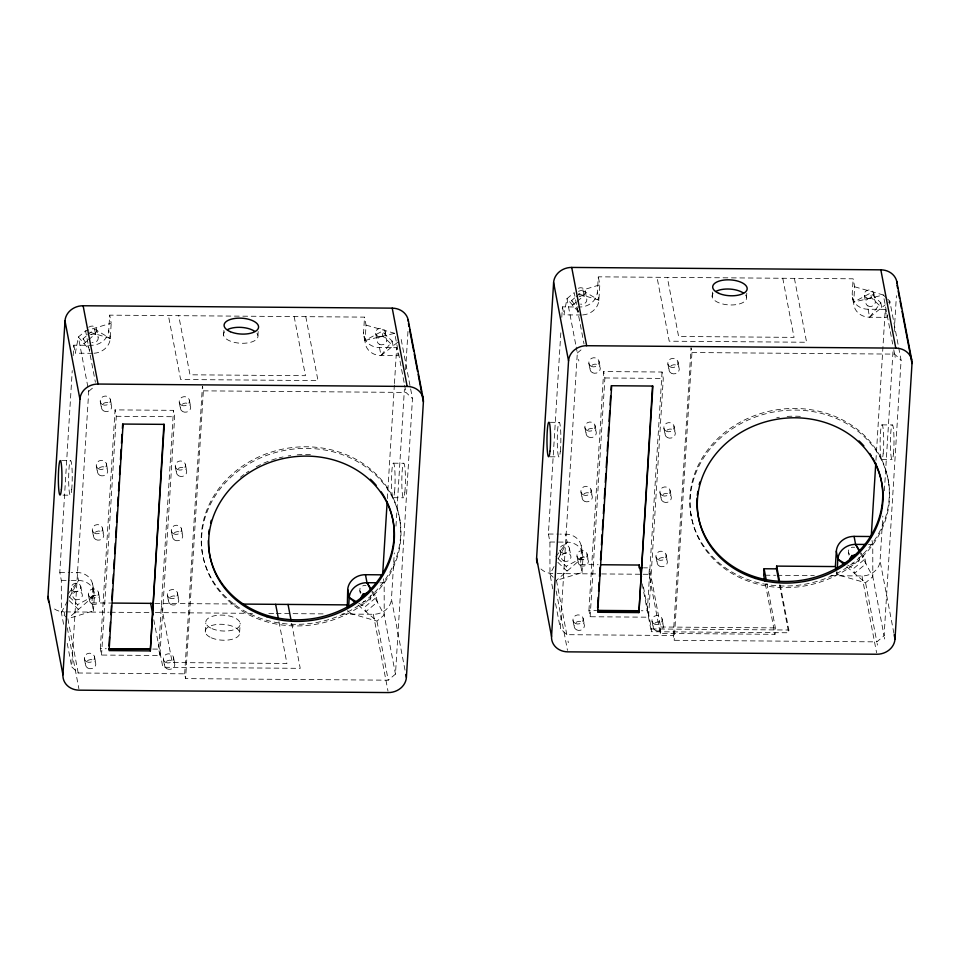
<?xml version="1.0" encoding="UTF-8"?>
<svg xmlns="http://www.w3.org/2000/svg" width="960" height="960" viewBox="0 0 960 960"><rect width="100%" height="100%" fill="white"/><g stroke="black" fill="none" stroke-linecap="round" stroke-linejoin="round"><path stroke-width="0.72" stroke-dasharray="4.8 3.6" d="M63.588 624.252L61.356 612.504L61.32 580.332L59.796 572.34L72.24 370.596M73.164 355.656L73.812 345.192L90.984 345.324A16.92 14.928 -10.8 0 0 108.744 330.456L109.68 315.144L364.524 317.124L366.048 325.116L365.112 340.416A16.92 14.928 -10.8 0 0 381.012 355.548L398.184 355.68L396.66 347.688L379.488 347.556A16.92 14.928 -10.8 0 1 363.588 332.424L364.524 317.124M401.196 339.48L412.476 398.604L395.472 674.112L388.224 680.184L185.592 678.612L184.68 673.824L78.204 672.996L71.712 666.828L88.716 391.308L78.348 336.984L85.596 330.912L111.204 323.136L109.68 315.144M78.204 672.996L67.848 618.672L93.456 610.896L91.932 602.904L92.868 587.604A16.92 14.928 -10.8 0 0 76.968 572.472L71.244 572.424M93.456 610.896L94.392 595.596L92.868 587.604M93.972 353.268A16.92 14.928 -10.8 0 0 110.268 338.448L111.204 323.136M100.32 648.672L115.056 409.884L173.448 410.34L174.66 416.736L159.936 655.512L101.544 655.056L100.32 648.672L106.308 648.72M101.544 655.056L116.28 416.28L115.056 409.884M159.936 655.512L158.712 649.116L173.448 410.34M184.68 673.824L202.428 386.064L203.352 390.852L185.592 678.612M205.272 632.124L205.836 622.932M223.596 335.172L223.92 329.928M239.616 632.388L240.18 623.196M257.94 335.436L258.18 331.5M387.348 498.624L394.356 385.056M394.452 383.556L396.66 347.688M405.012 670.14L391.452 599.1L394.308 552.936M395.964 526.128L404.412 389.112M405.612 369.756L408 331.032M552.756 588.864L549.96 574.176L549.924 542.004L548.4 534.024L560.94 330.78M561.78 317.328L562.416 306.876L579.6 307.008A16.92 14.928 -10.8 0 0 597.348 292.14L598.296 276.828L853.14 278.808L854.664 286.788L853.716 302.1A16.92 14.928 -10.8 0 0 869.616 317.232L886.788 317.364L887.34 314.412M887.652 299.112L889.812 301.164L901.092 360.276L884.088 635.796L876.84 641.868L674.196 640.296L673.284 635.508L566.82 634.68L560.328 628.5L577.32 352.992L576.204 347.112M566.82 634.68L556.452 580.356L582.06 572.58L580.536 564.588L581.484 549.288A16.92 14.928 -10.8 0 0 565.572 534.156L559.848 534.108M582.06 572.58L583.008 557.268L581.484 549.288M582.588 314.952A16.92 14.928 -10.8 0 0 598.872 300.12L599.82 284.82L598.296 276.828M588.936 610.344L603.672 371.568L662.052 372.024L663.276 378.408L648.54 617.196L590.148 616.74L588.936 610.344L596.424 610.404M590.148 616.74L604.884 377.964L603.672 371.568M766.848 583.188L775.368 627.888L774.972 634.308L660.276 633.42L649.008 574.308L649.404 567.876L643.512 567.828M662.052 372.024L647.316 610.8L641.328 610.752M780.252 584.988L788.844 630.012L788.676 632.772L651.288 631.704L651.456 628.956L642.864 583.932M660.276 633.42L660.684 627L649.404 567.876M673.284 635.508L691.044 347.748L691.956 352.536L674.196 640.296M712.2 296.856L712.524 291.612M746.544 297.12L746.784 293.184M886.56 298.08L883.32 294.984L853.716 302.1L852.192 294.108L853.14 278.808M872.016 540.516L872.772 544.512L872.808 576.684L865.56 582.744L836.904 574.548L837.072 571.764M875.952 460.308L885.264 309.372L868.092 309.24A16.92 14.928 -10.8 0 1 852.192 294.108M893.892 633.276L880.068 560.784L882.816 516.108M884.388 490.788L893.028 350.796M894.216 331.44L896.424 295.692M92.508 353.316L75.336 353.184L78.348 336.984L89.676 350.052M581.124 315L563.94 314.856L566.964 298.668L574.212 292.596L584.016 343.98M889.26 304.116L889.812 301.164L886.344 303.924M67.524 600.972L61.356 612.504L66.756 617.652M69.576 597.12L78.492 580.464L76.968 572.472M554.076 566.496L549.96 574.176L555.372 579.324M558.192 558.804L567.096 542.136L565.572 534.156M68.16 593.784L78.492 580.464A16.92 14.928 -10.8 0 1 94.392 595.596L68.904 617.748M379.488 347.556L381.012 355.548L392.208 341.112L381.96 331.356L365.112 340.416L363.588 332.424M555.9 556.572L567.096 542.136A16.92 14.928 -10.8 0 1 583.008 557.268L556.452 580.356M868.092 309.24L869.616 317.232L880.824 302.796L870.564 293.04L853.716 302.1M87.444 340.644L84.012 343.512L83.1 338.724L86.532 335.844M87.684 334.884L94.548 329.136L110.268 338.448L108.744 330.456M88.596 339.684L95.46 333.924L94.548 329.136M88.716 391.308L94.932 386.1M576.06 302.316L572.628 305.196L571.704 300.408L575.148 297.528M576.288 296.568L583.164 290.82L598.872 300.12L597.348 292.14M577.2 301.356L584.076 295.608L583.164 290.82M577.32 352.992L583.536 347.784M376.404 597.288L377.316 602.076L365.868 611.664L364.956 606.876L376.404 597.288L372.48 591.204M865.008 558.96L865.932 563.76L854.472 573.348L853.56 568.56L865.008 558.96L861.096 552.888M381.012 355.548L397.74 342.24M869.616 317.232L885.192 304.836M69.348 596.844L77.544 604.644L94.392 595.596M557.952 558.528L566.16 566.328L583.008 557.268M578.472 291.3L599.82 284.82M365.112 340.416L394.704 333.312L404.34 383.772M691.956 352.536L894.6 354.108L901.092 360.276M604.884 377.964L663.276 378.408M203.352 390.852L405.984 392.424L412.476 398.604M116.28 416.28L174.66 416.736M550.296 422.304L559.128 422.364M881.976 424.872L892.284 424.944M550.188 456.804L559.02 456.864M881.868 459.372L892.164 459.444M61.68 460.62L70.512 460.692M393.372 463.188L403.668 463.272M63.048 495.132L70.404 495.192M393.252 497.688L403.56 497.772M548.4 534.024L558.42 534.096M549.924 542.004L567.096 542.136M868.488 544.476L872.772 544.512M580.536 564.588L598.152 564.732M557.28 573.6L600.18 573.936M601.656 573.936L641.604 574.248M643.092 574.26L649.008 574.308M765.192 575.208L775.608 575.292M777.096 575.304L814.308 575.592M830.688 575.712L861.948 575.952A17.268 15.228 -10.8 0 0 880.068 560.784M59.796 572.34L69.816 572.412M61.32 580.332L69.912 580.392M71.34 580.404L78.492 580.464M379.872 582.792L384.168 582.828L384.204 615L395.472 674.112M91.932 602.904L111.012 603.06M155.076 603.396L236.928 604.032M65.724 611.892L109.032 612.228M110.52 612.24L149.34 612.54M155.316 612.588L253.872 613.356M268.812 613.464L274.776 613.512M276.276 613.524L325.548 613.908M341.976 614.028L373.344 614.28A17.268 15.228 -10.8 0 0 391.452 599.1M660.684 627L775.368 627.888M651.456 628.956L788.844 630.012M152.724 649.068L158.712 649.116M854.664 286.788L883.32 294.984L892.668 344.016M366.048 325.116L394.704 333.312M578.436 293.892L598.872 300.12M110.268 338.448L85.596 330.912L95.4 382.308M847.524 564.972L853.56 568.56M358.908 603.3L364.956 606.876M846.72 566.772L865.56 582.744L876.84 641.868M358.104 605.088L376.956 621.072L388.224 680.184M557.844 562.344L567.072 571.128L566.16 566.328M69.228 600.66L78.468 609.444L77.544 604.644M578.292 311.724L566.964 298.668L575.928 345.648M571.704 300.408L578.76 311.352M83.1 338.724L88.584 347.232M860.424 553.416L872.808 576.684L884.088 635.796M371.808 591.744L384.204 615L376.956 621.072L348.3 612.876L347.784 610.212M893.772 349.776L894.6 354.108M894.9 355.704L895.2 357.3M885.264 309.372L886.788 317.364M880.824 302.796L881.736 307.596L871.476 297.828L870.564 293.04M873.732 293.172L875.256 301.152M864.312 295.308L865.836 303.3M888.312 480.672A100.14 88.344 -10.8 0 1 752.352 581.064A100.14 88.344 -10.8 0 1 727.992 429.984A100.14 88.344 -10.8 0 1 888.312 480.672L888.612 482.28A100.14 88.344 -10.8 0 1 752.652 582.66A100.14 88.344 -10.8 0 1 728.304 431.58A100.14 88.344 -10.8 0 1 888.612 482.28M852.528 297.996L854.052 305.988M884.388 637.392L884.7 638.988M877.14 643.464L877.452 645.06M861.948 575.952L876.6 652.8M848.448 552.456L848.952 555.12M794.412 278.352L806.604 342.252L669.216 341.196L657.024 277.284M782.772 278.256L794.052 337.368L678.6 336.48L667.332 277.368M836.4 571.884L836.904 574.548M779.532 584.844L788.676 632.772M765.348 583.848L774.972 634.308M677.976 361.764L679.188 368.16M667.872 364.068L669.096 370.452M674.004 426.048L675.228 432.444M690.792 513.804L691.092 515.4M663.912 428.352L665.124 434.748M670.044 490.344L671.256 496.728M659.94 492.636L661.164 499.032M666.072 554.628L667.296 561.012M655.98 556.932L657.192 563.316M662.112 618.912L663.324 625.308M652.008 621.216L653.232 627.6M642.144 583.776L651.288 631.704M598.98 361.152L600.204 367.548M585.228 290.928L586.752 298.92M588.876 363.456L590.1 369.84M595.008 425.436L596.232 431.832M578.544 359.376L578.844 360.972M562.416 306.876L563.94 314.856M584.916 427.74L586.128 434.136M591.048 489.732L592.26 496.116M580.944 492.024L582.168 498.42M587.076 554.016L588.3 560.412M581.148 545.4L582.672 553.38M576.984 556.32L578.196 562.704M583.116 618.3L584.328 624.696M569.364 548.076L570.888 556.068M559.944 550.224L561.468 558.216M573.012 620.604L574.236 626.988M568.032 641.064L568.344 642.672M556.152 590.964L567.492 650.4M555.564 603.54L560.328 628.5M404.616 385.212L405.984 392.424M392.208 341.112L393.12 345.912L382.872 336.156L381.96 331.356M385.128 331.488L386.652 339.48M375.696 333.636L377.22 341.616M399.696 519A100.14 88.344 -10.8 0 1 263.736 619.38A100.14 88.344 -10.8 0 1 239.388 468.3A100.14 88.344 -10.8 0 1 399.696 519L400.008 520.596A100.14 88.344 -10.8 0 1 264.036 620.976A100.14 88.344 -10.8 0 1 239.688 469.908A100.14 88.344 -10.8 0 1 400.008 520.596M363.924 336.312L365.448 344.304M383.412 578.832L384.168 582.828M373.344 614.28L387.996 691.116M359.832 590.784L360.336 593.448M305.796 316.668L317.988 380.58L180.612 379.512L168.42 315.6M294.168 316.584L305.448 375.696L189.996 374.796L178.716 315.684M291.648 623.316L300.228 668.34L162.852 667.272L153.708 619.344M278.952 621.636L286.932 663.444L172.236 662.556L160.968 603.444M189.36 400.092L190.584 406.476M179.268 402.384L180.48 408.78M185.4 464.376L186.612 470.76M202.188 552.12L202.488 553.716M175.296 466.668L176.52 473.064M181.428 528.66L182.652 535.056M171.336 530.964L172.548 537.348M177.468 592.944L178.68 599.34M167.364 595.248L168.588 601.632M173.496 657.228L174.72 663.624M163.404 659.532L164.616 665.928M110.376 399.48L111.588 405.864M88.692 327.264A4.836 4.26 -10.8 0 1 96.624 329.256L98.148 337.236M100.272 401.772L101.496 408.168M106.404 463.764L107.628 470.148M73.812 345.192L75.336 353.184M96.3 466.056L97.524 472.452M102.432 528.048L103.656 534.444M92.34 530.352L93.552 536.736M98.472 592.332L99.684 598.728M92.544 583.716L94.068 591.708M88.368 594.636L89.592 601.02M94.5 656.616L95.724 663.012M80.76 586.404L82.284 594.384M71.328 588.552L72.852 596.532M84.408 658.92L85.62 665.316M64.776 614.784L64.224 611.88A17.268 15.228 -10.8 0 1 52.356 607.308M67.272 627.828L78.888 688.716M67.236 643.332L71.712 666.828M256.956 333.372A17.268 7.932 3.5 0 1 240.036 343.212A17.268 7.932 3.5 0 1 225.132 331.2M91.26 334.584A4.836 4.26 -10.8 0 1 98.232 337.788A4.836 4.26 -10.8 0 1 91.932 342.444M96.624 329.256A4.836 4.26 -10.8 0 1 90.408 334.452M360.96 592.716A4.836 4.26 -10.8 0 1 366.048 585.576M370.368 595.584A4.836 4.26 -10.8 0 1 363.432 601.392M240.42 477.264A93.24 82.248 -10.8 0 1 243.936 474.54M246.36 472.812A93.24 82.248 -10.8 0 1 248.844 471.144M256.224 466.788A93.24 82.248 -10.8 0 1 277.944 458.184M279.204 457.86A93.24 82.248 -10.8 0 1 283.02 456.948M288.156 455.952A93.24 82.248 -10.8 0 1 290.736 455.556M297.228 454.836A93.24 82.248 -10.8 0 1 312.828 454.752M745.572 295.044A17.268 7.932 3.5 0 1 728.64 304.896A17.268 7.932 3.5 0 1 713.736 292.884M579.864 296.268A4.836 4.26 -10.8 0 1 586.848 299.472A4.836 4.26 -10.8 0 1 580.548 304.128M552.84 573.564A17.268 15.228 -10.8 0 1 540.972 568.992M578.34 288.276A4.836 4.26 -10.8 0 1 585.324 291.48A4.836 4.26 -10.8 0 1 579.024 296.136M849.564 554.388A4.836 4.26 -10.8 0 1 854.652 547.26M858.972 557.268A4.836 4.26 -10.8 0 1 852.048 563.064M776.76 417.636A93.24 82.248 -10.8 0 1 779.352 417.228M787.14 416.412A93.24 82.248 -10.8 0 1 801.444 416.436M211.944 628.62A17.268 7.932 3.5 0 0 239.988 625.26A17.268 7.932 3.5 0 0 217.092 615.324A17.268 7.932 3.5 0 0 211.944 628.62M103.716 410.976A5.184 4.572 -10.8 0 0 111.696 407.052A5.184 4.572 -10.8 0 0 104.208 403.02A5.184 4.572 -10.8 0 0 103.716 410.976M98.532 468.864A5.184 4.572 -10.8 0 0 106.5 464.952A5.184 4.572 -10.8 0 0 99.024 460.92A5.184 4.572 -10.8 0 0 98.532 468.864M99.756 475.26A5.184 4.572 -10.8 0 0 107.724 471.348A5.184 4.572 -10.8 0 0 100.248 467.304A5.184 4.572 -10.8 0 0 99.756 475.26M102.504 404.58A5.184 4.572 -10.8 0 0 110.472 400.668A5.184 4.572 -10.8 0 0 102.996 396.624A5.184 4.572 -10.8 0 0 102.504 404.58M173.556 533.772A5.184 4.572 -10.8 0 0 181.536 529.848A5.184 4.572 -10.8 0 0 174.048 525.816A5.184 4.572 -10.8 0 0 173.556 533.772M71.688 489.612A17.268 1.788 -89.6 0 0 70.98 461.088A17.268 1.788 -89.6 0 0 68.712 483.108A17.268 1.788 -89.6 0 0 71.688 489.612M87.852 668.124A5.184 4.572 -10.8 0 0 95.82 664.2A5.184 4.572 -10.8 0 0 88.344 660.168A5.184 4.572 -10.8 0 0 87.852 668.124M174.78 540.156A5.184 4.572 -10.8 0 0 182.748 536.244A5.184 4.572 -10.8 0 0 175.272 532.2A5.184 4.572 -10.8 0 0 174.78 540.156M169.596 598.056A5.184 4.572 -10.8 0 0 177.564 594.132A5.184 4.572 -10.8 0 0 170.088 590.1A5.184 4.572 -10.8 0 0 169.596 598.056M182.712 411.588A5.184 4.572 -10.8 0 0 190.692 407.664A5.184 4.572 -10.8 0 0 183.204 403.632A5.184 4.572 -10.8 0 0 182.712 411.588M181.5 405.192A5.184 4.572 -10.8 0 0 189.468 401.28A5.184 4.572 -10.8 0 0 181.98 397.236A5.184 4.572 -10.8 0 0 181.5 405.192M95.784 539.544A5.184 4.572 -10.8 0 0 103.764 535.632A5.184 4.572 -10.8 0 0 96.276 531.588A5.184 4.572 -10.8 0 0 95.784 539.544M394.536 492.12A17.268 1.788 -89.6 0 0 393.828 463.584A17.268 1.788 -89.6 0 0 391.56 485.616A17.268 1.788 -89.6 0 0 394.536 492.12M404.844 492.192A17.268 1.788 -89.6 0 0 404.136 463.668A17.268 1.788 -89.6 0 0 401.868 485.688A17.268 1.788 -89.6 0 0 404.844 492.192M211.38 637.812A17.268 7.932 3.5 0 0 239.424 634.452A17.268 7.932 3.5 0 0 216.528 624.504A17.268 7.932 3.5 0 0 211.38 637.812M94.56 533.16A5.184 4.572 -10.8 0 0 102.54 529.236A5.184 4.572 -10.8 0 0 95.052 525.204A5.184 4.572 -10.8 0 0 94.56 533.16M177.528 469.476A5.184 4.572 -10.8 0 0 185.496 465.564A5.184 4.572 -10.8 0 0 178.02 461.532A5.184 4.572 -10.8 0 0 177.528 469.476M178.752 475.872A5.184 4.572 -10.8 0 0 186.72 471.948A5.184 4.572 -10.8 0 0 179.232 467.916A5.184 4.572 -10.8 0 0 178.752 475.872M170.808 604.44A5.184 4.572 -10.8 0 0 178.788 600.528A5.184 4.572 -10.8 0 0 171.3 596.496A5.184 4.572 -10.8 0 0 170.808 604.44M86.628 661.728A5.184 4.572 -10.8 0 0 94.608 657.816A5.184 4.572 -10.8 0 0 87.12 653.772A5.184 4.572 -10.8 0 0 86.628 661.728M165.624 662.34A5.184 4.572 -10.8 0 0 173.604 658.428A5.184 4.572 -10.8 0 0 166.116 654.384A5.184 4.572 -10.8 0 0 165.624 662.34M90.6 597.444A5.184 4.572 -10.8 0 0 98.568 593.52A5.184 4.572 -10.8 0 0 91.092 589.488A5.184 4.572 -10.8 0 0 90.6 597.444M377.784 336.252A4.836 4.26 -10.8 0 0 385.224 332.592A4.836 4.26 -10.8 0 0 378.24 328.824A4.836 4.26 -10.8 0 0 377.784 336.252M379.308 344.244A4.836 4.26 -10.8 0 0 386.748 340.584A4.836 4.26 -10.8 0 0 379.764 336.816A4.836 4.26 -10.8 0 0 379.308 344.244M91.824 603.828A5.184 4.572 -10.8 0 0 99.792 599.916A5.184 4.572 -10.8 0 0 92.304 595.884A5.184 4.572 -10.8 0 0 91.824 603.828M166.848 668.736A5.184 4.572 -10.8 0 0 174.816 664.812A5.184 4.572 -10.8 0 0 167.34 660.78A5.184 4.572 -10.8 0 0 166.848 668.736M73.404 591.168A4.836 4.26 -10.8 0 0 80.856 587.508A4.836 4.26 -10.8 0 0 73.872 583.74A4.836 4.26 -10.8 0 0 73.404 591.168M74.928 599.16A4.836 4.26 -10.8 0 0 82.38 595.5A4.836 4.26 -10.8 0 0 75.396 591.732A4.836 4.26 -10.8 0 0 74.928 599.16M592.332 372.648A5.184 4.572 -10.8 0 0 600.3 368.736A5.184 4.572 -10.8 0 0 592.824 364.704A5.184 4.572 -10.8 0 0 592.332 372.648M587.136 430.548A5.184 4.572 -10.8 0 0 595.116 426.636A5.184 4.572 -10.8 0 0 587.628 422.592A5.184 4.572 -10.8 0 0 587.136 430.548M588.36 436.944A5.184 4.572 -10.8 0 0 596.34 433.02A5.184 4.572 -10.8 0 0 588.852 428.988A5.184 4.572 -10.8 0 0 588.36 436.944M591.108 366.264A5.184 4.572 -10.8 0 0 599.076 362.34A5.184 4.572 -10.8 0 0 591.6 358.308A5.184 4.572 -10.8 0 0 591.108 366.264M662.172 495.444A5.184 4.572 -10.8 0 0 670.14 491.532A5.184 4.572 -10.8 0 0 662.664 487.488A5.184 4.572 -10.8 0 0 662.172 495.444M560.304 451.296A17.268 1.788 -89.6 0 0 559.584 422.772A17.268 1.788 -89.6 0 0 557.328 444.792A17.268 1.788 -89.6 0 0 560.304 451.296M576.456 629.796A5.184 4.572 -10.8 0 0 584.436 625.884A5.184 4.572 -10.8 0 0 576.948 621.852A5.184 4.572 -10.8 0 0 576.456 629.796M663.384 501.84A5.184 4.572 -10.8 0 0 671.364 497.916A5.184 4.572 -10.8 0 0 663.876 493.884A5.184 4.572 -10.8 0 0 663.384 501.84M658.2 559.728A5.184 4.572 -10.8 0 0 666.18 555.816A5.184 4.572 -10.8 0 0 658.692 551.784A5.184 4.572 -10.8 0 0 658.2 559.728M671.328 373.26A5.184 4.572 -10.8 0 0 679.296 369.348A5.184 4.572 -10.8 0 0 671.808 365.316A5.184 4.572 -10.8 0 0 671.328 373.26M670.104 366.876A5.184 4.572 -10.8 0 0 678.072 362.952A5.184 4.572 -10.8 0 0 670.596 358.92A5.184 4.572 -10.8 0 0 670.104 366.876M584.4 501.228A5.184 4.572 -10.8 0 0 592.368 497.304A5.184 4.572 -10.8 0 0 584.88 493.272A5.184 4.572 -10.8 0 0 584.4 501.228M883.152 453.792A17.268 1.788 -89.6 0 0 882.432 425.268A17.268 1.788 -89.6 0 0 880.176 447.288A17.268 1.788 -89.6 0 0 883.152 453.792M893.448 453.876A17.268 1.788 -89.6 0 0 892.74 425.34A17.268 1.788 -89.6 0 0 890.472 447.372A17.268 1.788 -89.6 0 0 893.448 453.876M583.176 494.832A5.184 4.572 -10.8 0 0 591.144 490.92A5.184 4.572 -10.8 0 0 583.668 486.876A5.184 4.572 -10.8 0 0 583.176 494.832M666.132 431.16A5.184 4.572 -10.8 0 0 674.112 427.248A5.184 4.572 -10.8 0 0 666.624 423.204A5.184 4.572 -10.8 0 0 666.132 431.16M667.356 437.556A5.184 4.572 -10.8 0 0 675.324 433.632A5.184 4.572 -10.8 0 0 667.848 429.6A5.184 4.572 -10.8 0 0 667.356 437.556M659.424 566.124A5.184 4.572 -10.8 0 0 667.392 562.212A5.184 4.572 -10.8 0 0 659.916 558.168A5.184 4.572 -10.8 0 0 659.424 566.124M575.244 623.412A5.184 4.572 -10.8 0 0 583.212 619.488A5.184 4.572 -10.8 0 0 575.736 615.456A5.184 4.572 -10.8 0 0 575.244 623.412M654.24 624.024A5.184 4.572 -10.8 0 0 662.208 620.1A5.184 4.572 -10.8 0 0 654.732 616.068A5.184 4.572 -10.8 0 0 654.24 624.024M579.204 559.116A5.184 4.572 -10.8 0 0 587.184 555.204A5.184 4.572 -10.8 0 0 579.696 551.172A5.184 4.572 -10.8 0 0 579.204 559.116M866.388 297.936A4.836 4.26 -10.8 0 0 873.828 294.276A4.836 4.26 -10.8 0 0 866.844 290.508A4.836 4.26 -10.8 0 0 866.388 297.936M867.912 305.916A4.836 4.26 -10.8 0 0 875.352 302.268A4.836 4.26 -10.8 0 0 868.368 298.5A4.836 4.26 -10.8 0 0 867.912 305.916M580.428 565.512A5.184 4.572 -10.8 0 0 588.396 561.6A5.184 4.572 -10.8 0 0 580.92 557.556A5.184 4.572 -10.8 0 0 580.428 565.512M655.452 630.408A5.184 4.572 -10.8 0 0 663.432 626.496A5.184 4.572 -10.8 0 0 655.944 622.452A5.184 4.572 -10.8 0 0 655.452 630.408M562.02 552.852A4.836 4.26 -10.8 0 0 569.46 549.192A4.836 4.26 -10.8 0 0 562.476 545.424A4.836 4.26 -10.8 0 0 562.02 552.852M563.544 560.832A4.836 4.26 -10.8 0 0 570.984 557.184A4.836 4.26 -10.8 0 0 564 553.416A4.836 4.26 -10.8 0 0 563.544 560.832"/><path stroke-width="1.44" d="M48.948 602.316A17.268 15.228 -10.8 0 1 48 596.448L65.004 320.928A17.268 15.228 -10.8 0 1 83.124 305.76L392.232 308.148A17.268 15.228 -10.8 0 1 408.432 321.588M422.004 394.632L423.396 401.88L406.392 677.388A17.268 15.228 -10.8 0 1 388.272 692.568L79.164 690.168A17.268 15.228 -10.8 0 1 62.94 674.736L79.932 399.216L65.004 320.928M108.972 646.008L109.524 637.068M109.896 631.104L110.448 622.164M110.904 614.712L111.456 605.772M111.828 599.808L112.464 589.38M112.836 583.416L113.388 574.476M113.76 568.512L114.312 559.572M114.672 553.608L115.32 543.168M115.692 537.216L116.328 526.776M116.604 522.312L117.252 511.872M117.624 505.92L118.176 496.968M118.536 491.016L119.088 482.064M119.544 474.612L120.096 465.672M120.468 459.708L121.116 449.28M121.476 443.316L122.028 434.376M122.4 428.412L122.676 423.948M150.312 650.904L164.292 424.368L123.072 424.056L109.092 650.592L150.312 650.904L163.896 424.26M347.28 607.548L347.712 589.572A16.92 14.928 -10.8 0 1 365.472 574.704L382.644 574.836M348.636 607.308L349.236 597.564L347.712 589.572M382.74 573.348L387.168 501.612M537.552 563.988A17.268 15.228 -10.8 0 1 536.604 558.12L553.608 282.612A17.268 15.228 -10.8 0 1 571.728 267.432L880.836 269.832A17.268 15.228 -10.8 0 1 897.048 283.272M902.04 311.364L912 363.552L894.996 639.072A17.268 15.228 -10.8 0 1 876.876 654.24L567.768 651.852A17.268 15.228 -10.8 0 1 551.544 636.408L568.548 360.9L553.608 282.612M597.588 607.692L598.224 597.252M598.596 591.3L599.148 582.348M599.52 576.396L600.06 567.444M600.528 559.992L601.08 551.052M601.44 545.088L602.088 534.66M602.364 530.196L603.012 519.756M603.372 513.792L603.924 504.852M604.296 498.888L604.944 488.46M605.304 482.496L605.856 473.556M606.228 467.592L606.876 457.164M607.236 451.2L607.788 442.26M608.16 436.296L608.712 427.356M609.084 421.392L609.72 410.964M610.092 405L610.644 396.06M611.004 390.096L611.28 385.62M601.092 564.744L639.264 565.044L639.096 567.804L642.036 567.828M638.916 612.588L652.896 386.052L611.688 385.728L597.708 612.264L638.916 612.588L652.5 385.944M778.98 581.94L776.484 568.86L764.1 568.764L763.704 575.196L764.796 580.968M776.484 568.86L776.652 566.112L835.38 566.568L835.884 569.22M835.38 566.568L836.328 551.256A16.92 14.928 -10.8 0 1 854.076 536.388L871.248 536.52M837.252 568.98L837.852 559.248L836.328 551.256M871.344 535.02L875.772 463.296M568.548 360.9A17.268 15.228 -10.8 0 1 586.656 345.72L895.776 348.12A17.268 15.228 -10.8 0 1 912 363.552M79.932 399.216A17.268 15.228 -10.8 0 1 98.052 384.048L407.16 386.436A17.268 15.228 -10.8 0 1 423.396 401.88M844.5 564.888L837.852 559.248A16.92 14.928 -10.8 0 1 855.6 544.38L865.62 544.452M354.78 602.268L349.236 597.564A16.92 14.928 -10.8 0 1 366.996 582.696L377.016 582.768M112.488 603.072L153.6 603.384M242.892 604.08L346.776 604.884M597.912 610.416L638.34 610.728M597.396 610.668L638.616 610.992M109.308 648.732L149.724 649.056M108.792 648.984L150 649.308M837.852 559.248L845.1 563.544M349.236 597.564L356.496 601.86M854.076 536.388L855.6 544.38L859.524 550.452M365.472 574.704L366.996 582.696L370.92 588.78M855.6 544.38L859.728 552.132M366.996 582.696L371.124 590.448M896.724 281.304L911.664 359.592M897.06 285.264L897.624 288.168M898.176 291.072L899.556 298.32M900.108 301.212L901.488 308.46M880.836 269.832L895.776 348.12M894.168 634.716L894.996 639.072M776.652 566.112L779.424 580.632M764.1 568.764L766.296 580.308M639.264 565.044L641.484 576.66M571.728 267.432L586.656 345.72M536.604 558.12L551.544 636.408M408.12 319.62L423.048 397.908M408.456 323.592L409.008 326.484M409.56 329.388L413.712 351.132M414.264 354.036L417.588 371.436M418.14 374.328L421.452 391.728M392.232 308.148L407.16 386.436M405.84 674.496L406.392 677.388M288.036 604.428L291.084 620.4M275.652 604.332L278.412 618.756M150.66 603.36L152.88 614.988M83.124 305.76L98.052 384.048M48 596.448L62.94 674.736M227.544 329.568A17.268 7.932 3.5 0 1 254.88 331.428M366.72 593.436A4.836 4.26 -10.8 0 1 363.048 593.832M361.356 598.764A4.836 4.26 -10.8 0 1 367.572 593.568M386.064 500.028A93.24 82.248 -10.8 0 1 320.316 617.184A93.24 82.248 -10.8 0 1 208.368 540.492M208.728 533.736A93.24 82.248 -10.8 0 1 209.244 529.692M210.576 522.984A93.24 82.248 -10.8 0 1 211.284 520.332M370.428 479.22A93.24 82.248 -10.8 0 1 376.164 485.28M381.18 491.832A93.24 82.248 -10.8 0 1 385.428 498.828M716.148 291.252A17.268 7.932 3.5 0 1 743.484 293.112M855.336 555.12A4.836 4.26 -10.8 0 1 851.652 555.516M849.972 560.448A4.836 4.26 -10.8 0 1 856.176 555.24M874.668 461.712A93.24 82.248 -10.8 0 1 806.688 579.348A93.24 82.248 -10.8 0 1 697.116 498.12M697.332 495.42A93.24 82.248 -10.8 0 1 697.848 491.364M699.192 484.668A93.24 82.248 -10.8 0 1 699.9 482.004M859.032 440.904A93.24 82.248 -10.8 0 1 863.868 445.908M869.796 453.516A93.24 82.248 -10.8 0 1 871.296 455.796M872.712 458.136A93.24 82.248 -10.8 0 1 874.044 460.512M61.38 489.54A17.268 1.788 -89.6 0 0 60.672 461.004A17.268 1.788 -89.6 0 0 58.416 483.036A17.268 1.788 -89.6 0 0 61.38 489.54M230.268 331.68A17.268 7.932 3.5 0 0 258.312 328.32A17.268 7.932 3.5 0 0 235.416 318.372A17.268 7.932 3.5 0 0 230.268 331.68M266.916 616.788A93.24 82.248 -10.8 0 0 393.492 523.332A93.24 82.248 -10.8 0 0 244.236 476.136A93.24 82.248 -10.8 0 0 266.916 616.788M549.996 451.212A17.268 1.788 -89.6 0 0 549.288 422.688A17.268 1.788 -89.6 0 0 547.02 444.708A17.268 1.788 -89.6 0 0 549.996 451.212M718.872 293.364A17.268 7.932 3.5 0 0 746.916 290.004A17.268 7.932 3.5 0 0 724.02 280.056A17.268 7.932 3.5 0 0 718.872 293.364M755.52 578.472A93.24 82.248 -10.8 0 0 882.108 485.016A93.24 82.248 -10.8 0 0 732.852 437.82A93.24 82.248 -10.8 0 0 755.52 578.472"/></g></svg>
